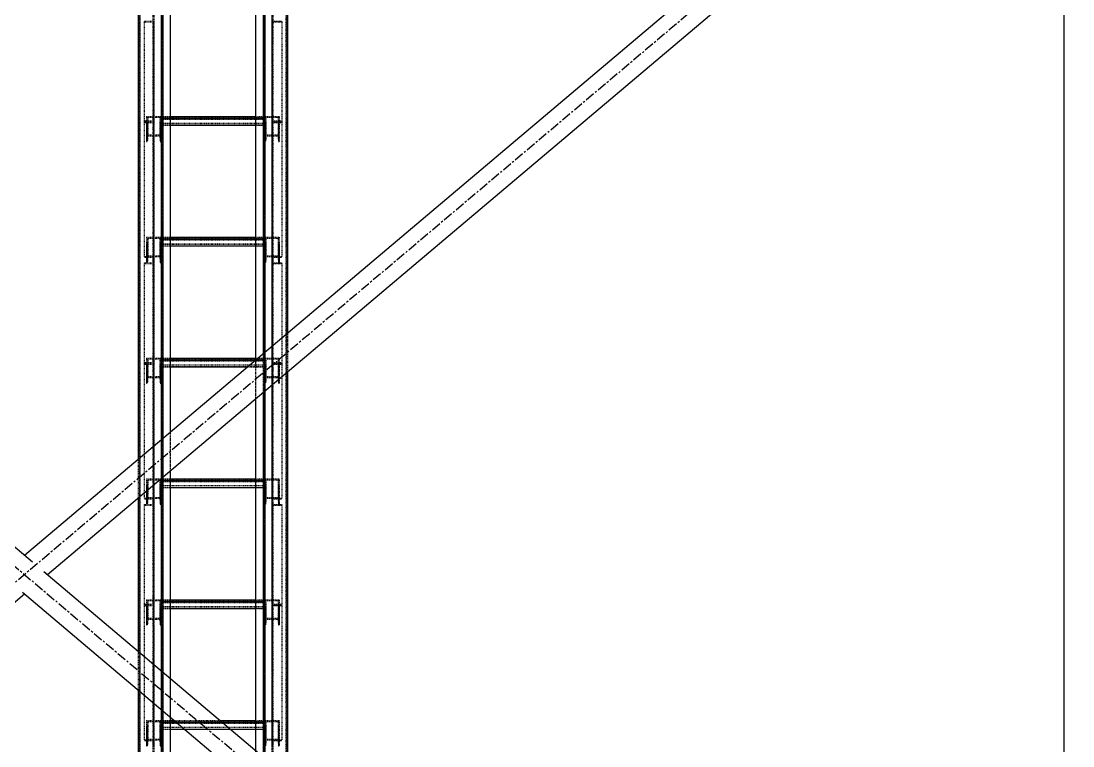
# Model space of a CAD drawing. Header units: millimetres. Extents: x 5143 to 30813, y 232 to 21408.
# Drawn here: x 26035 to 26898, y 4940 to 5534 of the extents above; entities that cross this region are included whole.
import ezdxf

# ---------------------------------------------------------------- set-up
doc = ezdxf.new("R2010")
doc.units = ezdxf.units.MM
doc.header["$LTSCALE"] = 0.25
for name, pattern in [('CENTER', [50.8, 31.75, -6.35, 6.35, -6.35]), ('XKITLINE00', [0]), ('XKITLINE02', [4, 2, -2]), ('XKITLINE03', [6, 3, -1, 1, -1])]:
    doc.linetypes.add(name, pattern=pattern)

msp = doc.modelspace()

# ---------------------------------------------------------------- linework, layer by layer
at = {"color": 3, "linetype": 'XKITLINE02'}
for p, q in [((26150.38, 5900.27), (26150.38, 4257.56)), ((26151.23, 5900.09), (26151.23, 4257.75)), ((26234.53, 5900.09), (26234.53, 4257.75)), ((26235.38, 5900.27), (26235.38, 4257.56)), ((26132.53, 5889.26), (26132.53, 4263.02)), ((26133.06, 5888.53), (26133.07, 4262.57)), ((26150.3, 5888.53), (26150.3, 4262.57)), ((26150.83, 5889.26), (26150.83, 4263.02)), ((26151.68, 5889.26), (26151.68, 4301.37)), ((26234.91, 5889.26), (26234.91, 4263.02)), ((26235.44, 5888.53), (26235.45, 4262.57)), ((26252.68, 5888.53), (26252.68, 4262.57)), ((26253.21, 5889.26), (26253.21, 4263.02)), ((26254.06, 5889.26), (26254.06, 4290.38)), ((26157.88, 5857.04), (26157.88, 4260.27)), ((26227.88, 5840.34), (26227.88, 4260.16)), ((26136.38, 5534.12), (26136.38, 5451.57)), ((26136.38, 5534.12), (26143.58, 5534.12)), ((26136.38, 5533.47), (26144.38, 5533.47)), ((26143.58, 5539.99), (26143.58, 5452.22)), ((26144.38, 5539.99), (26144.38, 5451.57)), ((26241.36, 5539.99), (26241.36, 5533.47)), ((26241.36, 5539.99), (26241.36, 5451.57)), ((26241.36, 5533.47), (26249.36, 5533.47)), ((26242.16, 5539.99), (26242.16, 5452.22)), ((26242.16, 5534.12), (26249.36, 5534.12)), ((26249.36, 5534.12), (26249.36, 5533.47)), ((26249.36, 5534.12), (26249.36, 5451.57)), ((26138.38, 5455.92), (26138.38, 5440.73)), ((26138.38, 5455.92), (26138.38, 5450.47)), ((26138.38, 5455.92), (26150.38, 5455.92)), ((26139.44, 5455.22), (26139.06, 5450.47)), ((26139.44, 5455.22), (26139.44, 5440.03)), ((26139.44, 5455.22), (26149.32, 5455.22)), ((26143.58, 5458.08), (26144.38, 5458.08)), ((26143.58, 5458.08), (26143.58, 5452.22)), ((26144.38, 5458.08), (26144.38, 5451.57)), ((26149.32, 5455.22), (26149.32, 5440.03)), ((26149.32, 5455.22), (26149.7, 5450.47)), ((26150.38, 5455.92), (26157.88, 5455.92)), ((26150.38, 5455.92), (26150.38, 5448.84)), ((26150.38, 5455.92), (26150.38, 5440.73)), ((26150.38, 5455.92), (26150.38, 5450.47)), ((26150.38, 5455.08), (26235.36, 5455.08)), ((26150.38, 5454.29), (26157.88, 5454.29)), ((26227.88, 5455.92), (26235.36, 5455.92)), ((26227.88, 5454.29), (26235.36, 5454.29)), ((26235.36, 5455.92), (26235.36, 5450.47)), ((26235.36, 5455.92), (26247.36, 5455.92)), ((26235.36, 5455.92), (26235.36, 5435.28)), ((26235.36, 5455.92), (26235.36, 5448.84)), ((26236.42, 5455.22), (26236.04, 5450.47)), ((26236.42, 5455.22), (26246.3, 5455.22)), ((26236.42, 5455.22), (26236.42, 5440.03)), ((26241.36, 5458.08), (26242.16, 5458.08)), ((26246.3, 5455.22), (26246.68, 5450.47)), ((26246.3, 5455.22), (26246.3, 5440.03)), ((26247.36, 5455.92), (26247.36, 5450.47)), ((26247.36, 5455.92), (26247.36, 5435.28)), ((26136.38, 5452.22), (26143.58, 5452.22)), ((26136.38, 5452.22), (26136.38, 5451.57)), ((26136.38, 5451.57), (26136.38, 5340.58)), ((26136.38, 5451.57), (26144.38, 5451.57)), ((26136.38, 5451.57), (26144.38, 5451.57)), ((26136.38, 5451.06), (26143.58, 5451.06)), ((26138.38, 5450.47), (26138.38, 5435.28)), ((26138.38, 5450.47), (26139.06, 5450.47)), ((26139.06, 5450.47), (26139.06, 5435.28)), ((26143.58, 5451.06), (26143.58, 5336.07)), ((26143.58, 5446.56), (26144.38, 5446.56)), ((26144.38, 5451.57), (26144.38, 5336.07)), ((26149.7, 5450.47), (26149.7, 5435.28)), ((26149.7, 5450.47), (26150.38, 5450.47)), ((26150.38, 5453.74), (26235.36, 5453.74)), ((26150.38, 5450.47), (26235.36, 5450.47)), ((26150.38, 5450.47), (26150.38, 5435.28)), ((26150.38, 5450.38), (26235.36, 5450.38)), ((26150.38, 5448.93), (26235.36, 5448.93)), ((26150.38, 5448.84), (26157.88, 5448.84)), ((26227.88, 5448.84), (26235.36, 5448.84)), ((26235.36, 5450.47), (26236.04, 5450.47)), ((26236.04, 5450.47), (26236.04, 5435.28)), ((26241.36, 5451.57), (26241.36, 5336.07)), ((26241.36, 5451.57), (26249.36, 5451.57)), ((26241.36, 5451.57), (26249.36, 5451.57)), ((26241.36, 5446.56), (26242.16, 5446.56)), ((26242.16, 5452.22), (26249.36, 5452.22)), ((26242.16, 5451.06), (26242.16, 5446.56)), ((26242.16, 5451.06), (26249.36, 5451.06)), ((26242.16, 5451.06), (26242.16, 5336.07)), ((26246.68, 5450.47), (26247.36, 5450.47)), ((26246.68, 5450.47), (26246.68, 5435.28)), ((26249.36, 5451.57), (26249.36, 5451.06)), ((26249.36, 5451.57), (26249.36, 5340.58)), ((26138.38, 5440.73), (26138.38, 5435.28)), ((26138.38, 5440.73), (26150.38, 5440.73)), ((26139.44, 5440.03), (26139.06, 5435.28)), ((26139.44, 5440.03), (26149.32, 5440.03)), ((26149.32, 5440.03), (26149.7, 5435.28)), ((26150.38, 5440.73), (26150.38, 5435.28)), ((26235.36, 5440.73), (26247.36, 5440.73)), ((26236.42, 5440.03), (26236.04, 5435.28)), ((26236.42, 5440.03), (26246.3, 5440.03)), ((26241.36, 5440.73), (26241.36, 5341.08)), ((26246.3, 5440.03), (26246.68, 5435.28)), ((26138.38, 5435.28), (26139.06, 5435.28)), ((26149.7, 5435.28), (26150.38, 5435.28)), ((26235.36, 5435.28), (26236.04, 5435.28)), ((26246.68, 5435.28), (26247.36, 5435.28)), ((26138.38, 5356.84), (26138.38, 5341.65)), ((26138.38, 5356.84), (26138.38, 5351.39)), ((26138.38, 5356.84), (26150.38, 5356.84)), ((26138.38, 5351.39), (26138.38, 5336.2)), ((26138.38, 5351.39), (26139.06, 5351.39)), ((26139.44, 5356.15), (26139.06, 5351.39)), ((26139.06, 5351.39), (26139.06, 5336.2)), ((26139.44, 5356.15), (26139.44, 5340.96)), ((26139.44, 5356.15), (26149.32, 5356.15)), ((26149.32, 5356.15), (26149.32, 5340.96)), ((26149.32, 5356.15), (26149.7, 5351.39)), ((26149.7, 5351.39), (26149.7, 5336.2)), ((26149.7, 5351.39), (26150.38, 5351.39)), ((26150.38, 5356.84), (26150.38, 5341.65)), ((26150.38, 5356.84), (26150.38, 5351.39)), ((26150.38, 5356.84), (26157.88, 5356.84)), ((26150.38, 5356.84), (26150.38, 5349.76)), ((26150.38, 5356), (26235.36, 5356)), ((26150.38, 5355.21), (26157.88, 5355.21)), ((26150.38, 5354.66), (26235.36, 5354.66)), ((26150.38, 5351.39), (26150.38, 5336.2)), ((26150.38, 5351.39), (26235.36, 5351.39)), ((26150.38, 5351.3), (26235.36, 5351.3)), ((26227.88, 5356.84), (26235.36, 5356.84)), ((26227.88, 5355.21), (26235.36, 5355.21)), ((26235.36, 5356.84), (26235.36, 5351.39)), ((26235.36, 5356.84), (26247.36, 5356.84)), ((26235.36, 5356.84), (26235.36, 5341.65)), ((26235.36, 5356.84), (26235.36, 5349.76)), ((26235.36, 5351.39), (26236.04, 5351.39)), ((26235.36, 5351.39), (26235.36, 5336.2)), ((26236.42, 5356.15), (26236.04, 5351.39)), ((26236.04, 5351.39), (26236.04, 5336.2)), ((26236.42, 5356.15), (26246.3, 5356.15)), ((26236.42, 5356.15), (26236.42, 5340.96)), ((26246.3, 5356.15), (26246.68, 5351.39)), ((26246.3, 5356.15), (26246.3, 5340.96)), ((26246.68, 5351.39), (26247.36, 5351.39)), ((26246.68, 5351.39), (26246.68, 5336.2)), ((26247.36, 5356.84), (26247.36, 5351.39)), ((26247.36, 5356.84), (26247.36, 5341.08)), ((26247.36, 5351.39), (26247.36, 5336.2)), ((26143.58, 5341.83), (26143.58, 5254.07)), ((26143.58, 5341.83), (26144.38, 5341.83)), ((26144.38, 5341.83), (26144.38, 5253.41)), ((26150.38, 5349.86), (26235.36, 5349.86)), ((26150.38, 5349.76), (26157.88, 5349.76)), ((26227.88, 5349.76), (26235.36, 5349.76)), ((26241.36, 5341.83), (26241.36, 5335.32)), ((26241.36, 5341.83), (26242.16, 5341.83)), ((26241.36, 5341.83), (26241.36, 5253.41)), ((26242.16, 5341.83), (26242.16, 5335.97)), ((26242.16, 5341.83), (26242.16, 5254.07)), ((26136.38, 5341.08), (26144.38, 5341.08)), ((26136.38, 5340.58), (26143.58, 5340.58)), ((26136.38, 5335.97), (26136.38, 5253.41)), ((26136.38, 5335.97), (26143.58, 5335.97)), ((26136.38, 5335.32), (26144.38, 5335.32)), ((26138.38, 5341.65), (26138.38, 5336.2)), ((26138.38, 5341.65), (26150.38, 5341.65)), ((26138.38, 5336.2), (26139.06, 5336.2)), ((26139.44, 5340.96), (26139.06, 5336.2)), ((26139.44, 5340.96), (26149.32, 5340.96)), ((26143.58, 5336.07), (26144.38, 5336.07)), ((26149.32, 5340.96), (26149.7, 5336.2)), ((26149.7, 5336.2), (26150.38, 5336.2)), ((26150.38, 5341.65), (26150.38, 5336.2)), ((26235.36, 5341.65), (26235.36, 5336.2)), ((26235.36, 5341.65), (26247.36, 5341.65)), ((26235.36, 5336.2), (26236.04, 5336.2)), ((26236.42, 5340.96), (26236.04, 5336.2)), ((26236.42, 5340.96), (26246.3, 5340.96)), ((26241.36, 5341.08), (26249.36, 5341.08)), ((26241.36, 5336.07), (26242.16, 5336.07)), ((26241.36, 5335.32), (26249.36, 5335.32)), ((26242.16, 5340.58), (26249.36, 5340.58)), ((26242.16, 5335.97), (26249.36, 5335.97)), ((26246.3, 5340.96), (26246.68, 5336.2)), ((26246.68, 5336.2), (26247.36, 5336.2)), ((26247.36, 5341.08), (26247.36, 5336.2)), ((26249.36, 5335.97), (26249.36, 5335.32)), ((26249.36, 5335.97), (26249.36, 5253.41)), ((26254.06, 5278.34), (26254.06, 5246.45)), ((26138.38, 5257.77), (26138.38, 5242.57)), ((26138.38, 5257.77), (26138.38, 5252.32)), ((26138.38, 5257.77), (26150.38, 5257.77)), ((26139.44, 5257.07), (26139.06, 5252.32)), ((26139.44, 5257.07), (26139.44, 5241.88)), ((26139.44, 5257.07), (26149.32, 5257.07)), ((26143.58, 5259.93), (26144.38, 5259.93)), ((26143.58, 5259.93), (26143.58, 5254.07)), ((26144.38, 5259.93), (26144.38, 5253.41)), ((26149.32, 5257.07), (26149.32, 5241.88)), ((26149.32, 5257.07), (26149.7, 5252.32)), ((26150.38, 5257.77), (26157.88, 5257.77)), ((26150.38, 5257.77), (26150.38, 5250.69)), ((26150.38, 5257.77), (26150.38, 5242.57)), ((26150.38, 5257.77), (26150.38, 5252.32)), ((26150.38, 5256.93), (26235.36, 5256.93)), ((26150.38, 5256.14), (26157.88, 5256.14)), ((26150.38, 5255.59), (26235.36, 5255.59)), ((26227.77, 5256.14), (26235.36, 5256.14)), ((26227.88, 5257.77), (26235.36, 5257.77)), ((26227.88, 5256.23), (26227.88, 5224.35)), ((26234.06, 5261.45), (26234.06, 5229.57)), ((26235.36, 5257.77), (26235.36, 5251.01)), ((26235.36, 5257.77), (26247.36, 5257.77)), ((26235.36, 5257.77), (26235.36, 5250.69)), ((26235.36, 5257.23), (26235.36, 5237.12)), ((26236.42, 5257.07), (26236.04, 5252.32)), ((26236.42, 5257.07), (26246.3, 5257.07)), ((26236.42, 5257.07), (26236.42, 5241.88)), ((26241.36, 5259.93), (26242.16, 5259.93)), ((26246.3, 5257.07), (26246.68, 5252.32)), ((26246.3, 5257.07), (26246.3, 5241.88)), ((26247.36, 5257.77), (26247.36, 5241.39)), ((26136.38, 5254.07), (26143.58, 5254.07)), ((26136.38, 5254.07), (26136.38, 5253.41)), ((26136.38, 5253.41), (26136.38, 5142.43)), ((26136.38, 5253.41), (26144.38, 5253.41)), ((26136.38, 5253.41), (26144.38, 5253.41)), ((26136.38, 5252.91), (26143.58, 5252.91)), ((26138.38, 5252.32), (26138.38, 5237.12)), ((26138.38, 5252.32), (26139.06, 5252.32)), ((26139.06, 5252.32), (26139.06, 5237.12)), ((26143.58, 5252.91), (26143.58, 5137.92)), ((26143.58, 5248.41), (26144.38, 5248.41)), ((26144.38, 5253.41), (26144.38, 5137.92)), ((26149.7, 5252.32), (26149.7, 5237.12)), ((26149.7, 5252.32), (26150.38, 5252.32)), ((26150.38, 5252.32), (26235.36, 5252.32)), ((26150.38, 5252.32), (26150.38, 5237.12)), ((26150.38, 5252.22), (26235.36, 5252.22)), ((26150.38, 5250.78), (26235.36, 5250.78)), ((26150.38, 5250.69), (26157.88, 5250.69)), ((26221.31, 5250.69), (26235.36, 5250.69)), ((26235.36, 5252.32), (26236.04, 5252.32)), ((26236.04, 5252.32), (26236.04, 5237.12)), ((26241.36, 5253.41), (26241.36, 5245.55)), ((26241.36, 5253.41), (26249.36, 5253.41)), ((26241.36, 5253.41), (26249.36, 5253.41)), ((26241.36, 5252.55), (26241.36, 5137.92)), ((26241.36, 5248.41), (26242.16, 5248.41)), ((26242.16, 5254.07), (26249.36, 5254.07)), ((26242.16, 5252.91), (26242.16, 5246.23)), ((26242.16, 5252.91), (26249.36, 5252.91)), ((26242.16, 5249.66), (26242.16, 5137.92)), ((26246.68, 5252.32), (26247.36, 5252.32)), ((26246.68, 5252.32), (26246.68, 5237.12)), ((26247.36, 5250.61), (26247.36, 5237.12)), ((26249.36, 5253.41), (26249.36, 5252.3)), ((26249.36, 5252.3), (26249.36, 5142.43)), ((26138.38, 5242.57), (26138.38, 5237.12)), ((26138.38, 5242.57), (26150.38, 5242.57)), ((26139.44, 5241.88), (26139.06, 5237.12)), ((26139.44, 5241.88), (26149.32, 5241.88)), ((26149.32, 5241.88), (26149.7, 5237.12)), ((26150.38, 5242.57), (26150.38, 5237.12)), ((26235.36, 5242.57), (26247.36, 5242.57)), ((26236.42, 5241.88), (26236.04, 5237.12)), ((26236.42, 5241.88), (26246.3, 5241.88)), ((26246.3, 5241.88), (26246.68, 5237.12)), ((26138.38, 5237.12), (26139.06, 5237.12)), ((26149.7, 5237.12), (26150.38, 5237.12)), ((26235.36, 5237.12), (26236.04, 5237.12)), ((26246.68, 5237.12), (26247.36, 5237.12)), ((26157.88, 5197.14), (26157.88, 5165.26)), ((26151.68, 5191.91), (26151.68, 5160.02)), ((26131.68, 5175.02), (26131.68, 5143.14)), ((26138.38, 5158.69), (26138.38, 5143.5)), ((26138.38, 5158.69), (26150.38, 5158.69)), ((26138.38, 5158.61), (26138.38, 5153.24)), ((26138.38, 5153.24), (26138.38, 5138.05)), ((26138.38, 5153.24), (26139.06, 5153.24)), ((26139.44, 5158), (26139.06, 5153.24)), ((26139.06, 5153.24), (26139.06, 5138.05)), ((26139.44, 5158), (26139.44, 5142.8)), ((26139.44, 5158), (26149.32, 5158)), ((26149.32, 5158), (26149.32, 5142.8)), ((26149.32, 5158), (26149.7, 5153.24)), ((26149.7, 5153.24), (26149.7, 5138.05)), ((26149.7, 5153.24), (26150.38, 5153.24)), ((26150.38, 5158.69), (26157.88, 5158.69)), ((26150.38, 5158.69), (26150.38, 5151.61)), ((26150.38, 5158.69), (26150.38, 5143.5)), ((26150.38, 5158.69), (26150.38, 5153.24)), ((26150.38, 5157.85), (26235.36, 5157.85)), ((26150.38, 5157.06), (26157.88, 5157.06)), ((26150.38, 5156.51), (26235.36, 5156.51)), ((26150.38, 5153.24), (26235.36, 5153.24)), ((26150.38, 5153.24), (26150.38, 5138.05)), ((26150.38, 5153.15), (26235.36, 5153.15)), ((26227.88, 5158.69), (26235.36, 5158.69)), ((26227.88, 5157.06), (26235.36, 5157.06)), ((26235.36, 5158.69), (26235.36, 5153.24)), ((26235.36, 5158.69), (26247.36, 5158.69)), ((26235.36, 5158.69), (26235.36, 5138.05)), ((26235.36, 5158.69), (26235.36, 5151.61)), ((26235.36, 5153.24), (26236.04, 5153.24)), ((26236.42, 5158), (26236.04, 5153.24)), ((26236.04, 5153.24), (26236.04, 5138.05)), ((26236.42, 5158), (26246.3, 5158)), ((26236.42, 5158), (26236.42, 5142.8)), ((26246.3, 5158), (26246.68, 5153.24)), ((26246.3, 5158), (26246.3, 5142.8)), ((26246.68, 5153.24), (26247.36, 5153.24)), ((26246.68, 5153.24), (26246.68, 5138.05)), ((26247.36, 5158.69), (26247.36, 5153.24)), ((26247.36, 5158.69), (26247.36, 5138.05)), ((26138.38, 5143.5), (26138.38, 5138.05)), ((26138.38, 5143.5), (26150.38, 5143.5)), ((26143.58, 5143.68), (26143.58, 5055.91)), ((26143.58, 5143.68), (26144.38, 5143.68)), ((26144.38, 5143.68), (26144.38, 5055.26)), ((26150.38, 5151.71), (26235.36, 5151.71)), ((26150.38, 5151.61), (26157.88, 5151.61)), ((26150.38, 5143.5), (26150.38, 5138.05)), ((26227.88, 5151.61), (26235.36, 5151.61)), ((26235.36, 5143.5), (26247.36, 5143.5)), ((26241.36, 5143.68), (26241.36, 5137.17)), ((26241.36, 5143.68), (26242.16, 5143.68)), ((26241.36, 5143.68), (26241.36, 5055.26)), ((26242.16, 5143.68), (26242.16, 5137.82)), ((26242.16, 5143.68), (26242.16, 5055.91)), ((26136.38, 5142.93), (26144.38, 5142.93)), ((26136.38, 5142.43), (26143.58, 5142.43)), ((26136.38, 5137.82), (26136.38, 5055.26)), ((26136.38, 5137.82), (26143.58, 5137.82)), ((26136.38, 5137.17), (26144.38, 5137.17)), ((26138.38, 5138.05), (26139.06, 5138.05)), ((26139.44, 5142.8), (26139.06, 5138.05)), ((26139.44, 5142.8), (26149.32, 5142.8)), ((26143.58, 5137.92), (26144.38, 5137.92)), ((26149.32, 5142.8), (26149.7, 5138.05)), ((26149.7, 5138.05), (26150.38, 5138.05)), ((26235.36, 5138.05), (26236.04, 5138.05)), ((26236.42, 5142.8), (26236.04, 5138.05)), ((26236.42, 5142.8), (26246.3, 5142.8)), ((26241.36, 5142.93), (26249.36, 5142.93)), ((26241.36, 5137.92), (26242.16, 5137.92)), ((26241.36, 5137.17), (26249.36, 5137.17)), ((26242.16, 5142.43), (26249.36, 5142.43)), ((26242.16, 5137.82), (26249.36, 5137.82)), ((26246.3, 5142.8), (26246.68, 5138.05)), ((26246.68, 5138.05), (26247.36, 5138.05)), ((26249.36, 5137.82), (26249.36, 5137.17)), ((26249.36, 5137.82), (26249.36, 5055.26)), ((26138.38, 5059.61), (26138.38, 5044.42)), ((26138.38, 5059.61), (26138.38, 5054.17)), ((26138.38, 5059.61), (26150.38, 5059.61)), ((26139.44, 5058.92), (26139.06, 5054.17)), ((26139.44, 5058.92), (26139.44, 5043.73)), ((26139.44, 5058.92), (26149.32, 5058.92)), ((26143.58, 5061.78), (26144.38, 5061.78)), ((26143.58, 5061.78), (26143.58, 5055.91)), ((26144.38, 5061.78), (26144.38, 5055.26)), ((26149.32, 5058.92), (26149.32, 5043.73)), ((26149.32, 5058.92), (26149.7, 5054.17)), ((26150.38, 5059.61), (26157.88, 5059.61)), ((26150.38, 5059.61), (26150.38, 5052.54)), ((26150.38, 5059.61), (26150.38, 5044.42)), ((26150.38, 5059.61), (26150.38, 5054.17)), ((26150.38, 5058.78), (26235.36, 5058.78)), ((26150.38, 5057.99), (26157.88, 5057.99)), ((26150.38, 5057.44), (26235.36, 5057.44)), ((26227.88, 5059.61), (26235.36, 5059.61)), ((26227.88, 5057.99), (26235.36, 5057.99)), ((26235.36, 5059.61), (26235.36, 5054.17)), ((26235.36, 5059.61), (26247.36, 5059.61)), ((26235.36, 5059.61), (26235.36, 5044.42)), ((26235.36, 5059.61), (26235.36, 5052.54)), ((26236.42, 5058.92), (26236.04, 5054.17)), ((26236.42, 5058.92), (26246.3, 5058.92)), ((26236.42, 5058.92), (26236.42, 5043.73)), ((26241.36, 5061.78), (26242.16, 5061.78)), ((26246.3, 5058.92), (26246.68, 5054.17)), ((26246.3, 5058.92), (26246.3, 5043.73)), ((26247.36, 5059.61), (26247.36, 5054.17)), ((26247.36, 5059.61), (26247.36, 5044.42)), ((26136.38, 5055.91), (26143.58, 5055.91)), ((26136.38, 5055.91), (26136.38, 5055.26)), ((26136.38, 5055.26), (26144.38, 5055.26)), ((26136.38, 5055.26), (26136.38, 4944.27)), ((26136.38, 5055.26), (26144.38, 5055.26)), ((26136.38, 5054.76), (26143.58, 5054.76)), ((26138.38, 5054.17), (26138.38, 5038.97)), ((26138.38, 5054.17), (26139.06, 5054.17)), ((26139.06, 5054.17), (26139.06, 5038.97)), ((26143.58, 5054.76), (26143.58, 4939.77)), ((26143.58, 5050.26), (26144.38, 5050.26)), ((26144.38, 5055.26), (26144.38, 4939.77)), ((26149.7, 5054.17), (26149.7, 5038.97)), ((26149.7, 5054.17), (26150.38, 5054.17)), ((26150.38, 5054.17), (26235.36, 5054.17)), ((26150.38, 5054.17), (26150.38, 5038.97)), ((26150.38, 5054.07), (26235.36, 5054.07)), ((26150.38, 5052.63), (26235.36, 5052.63)), ((26150.38, 5052.54), (26157.88, 5052.54)), ((26227.88, 5052.54), (26235.36, 5052.54)), ((26235.36, 5054.17), (26236.04, 5054.17)), ((26235.36, 5054.17), (26235.36, 5038.97)), ((26236.04, 5054.17), (26236.04, 5038.97)), ((26241.36, 5055.26), (26249.36, 5055.26)), ((26241.36, 5055.26), (26241.36, 4939.77)), ((26241.36, 5055.26), (26249.36, 5055.26)), ((26241.36, 5050.26), (26242.16, 5050.26)), ((26242.16, 5055.91), (26249.36, 5055.91)), ((26242.16, 5054.76), (26242.16, 5050.26)), ((26242.16, 5054.76), (26249.36, 5054.76)), ((26242.16, 5054.76), (26242.16, 4939.77)), ((26246.68, 5054.17), (26247.36, 5054.17)), ((26246.68, 5054.17), (26246.68, 5038.97)), ((26247.36, 5054.17), (26247.36, 5038.97)), ((26249.36, 5055.26), (26249.36, 5054.76)), ((26249.36, 5055.26), (26249.36, 4944.27)), ((26138.38, 5044.42), (26138.38, 5038.97)), ((26138.38, 5044.42), (26150.38, 5044.42)), ((26139.44, 5043.73), (26139.06, 5038.97)), ((26139.44, 5043.73), (26149.32, 5043.73)), ((26149.32, 5043.73), (26149.7, 5038.97)), ((26150.38, 5044.42), (26150.38, 5038.97)), ((26235.36, 5044.42), (26235.36, 5038.97)), ((26235.36, 5044.42), (26247.36, 5044.42)), ((26236.42, 5043.73), (26236.04, 5038.97)), ((26236.42, 5043.73), (26246.3, 5043.73)), ((26241.36, 5044.42), (26241.36, 4944.77)), ((26246.3, 5043.73), (26246.68, 5038.97)), ((26247.36, 5044.42), (26247.36, 5038.97)), ((26138.38, 5038.97), (26139.06, 5038.97)), ((26149.7, 5038.97), (26150.38, 5038.97)), ((26235.36, 5038.97), (26236.04, 5038.97)), ((26246.68, 5038.97), (26247.36, 5038.97)), ((26131.68, 5017.41), (26131.68, 4985.53)), ((26151.68, 5000.52), (26151.68, 4968.64)), ((26157.88, 4995.29), (26157.88, 4963.41)), ((26138.38, 4960.54), (26138.38, 4945.35)), ((26138.38, 4960.54), (26138.38, 4955.09)), ((26138.38, 4960.54), (26150.38, 4960.54)), ((26138.38, 4955.09), (26138.38, 4939.9)), ((26138.38, 4955.09), (26139.06, 4955.09)), ((26139.44, 4959.84), (26139.06, 4955.09)), ((26139.06, 4955.09), (26139.06, 4939.9)), ((26139.44, 4959.84), (26139.44, 4944.65)), ((26139.44, 4959.84), (26149.32, 4959.84)), ((26149.32, 4959.84), (26149.32, 4944.65)), ((26149.32, 4959.84), (26149.7, 4955.09)), ((26149.7, 4955.09), (26149.7, 4939.9)), ((26149.7, 4955.09), (26150.38, 4955.09)), ((26150.38, 4960.54), (26157.88, 4960.54)), ((26150.38, 4960.54), (26150.38, 4953.46)), ((26150.38, 4960.54), (26150.38, 4945.35)), ((26150.38, 4960.54), (26150.38, 4955.09)), ((26150.38, 4959.7), (26235.36, 4959.7)), ((26150.38, 4958.91), (26157.88, 4958.91)), ((26150.38, 4958.36), (26235.36, 4958.36)), ((26150.38, 4955.09), (26235.36, 4955.09)), ((26150.38, 4955.09), (26150.38, 4939.9)), ((26150.38, 4955), (26235.36, 4955)), ((26150.38, 4953.55), (26235.36, 4953.55)), ((26150.38, 4953.46), (26157.88, 4953.46)), ((26161.28, 4960.54), (26199.05, 4960.54)), ((26163.21, 4958.91), (26200.98, 4958.91)), ((26169.66, 4953.46), (26207.43, 4953.46)), ((26227.88, 4960.54), (26235.36, 4960.54)), ((26227.88, 4958.91), (26235.36, 4958.91)), ((26227.88, 4953.46), (26235.36, 4953.46)), ((26235.36, 4960.54), (26235.36, 4955.09)), ((26235.36, 4960.54), (26247.36, 4960.54)), ((26235.36, 4960.54), (26235.36, 4939.9)), ((26235.36, 4960.54), (26235.36, 4953.46)), ((26235.36, 4955.09), (26236.04, 4955.09)), ((26236.42, 4959.84), (26236.04, 4955.09)), ((26236.04, 4955.09), (26236.04, 4939.9)), ((26236.42, 4959.84), (26246.3, 4959.84)), ((26236.42, 4959.84), (26236.42, 4944.65)), ((26246.3, 4959.84), (26246.68, 4955.09)), ((26246.3, 4959.84), (26246.3, 4944.65)), ((26246.68, 4955.09), (26247.36, 4955.09)), ((26246.68, 4955.09), (26246.68, 4939.9)), ((26247.36, 4960.54), (26247.36, 4955.09)), ((26247.36, 4960.54), (26247.36, 4939.9)), ((26138.38, 4945.35), (26138.38, 4939.9)), ((26138.38, 4945.35), (26150.38, 4945.35)), ((26143.58, 4945.53), (26143.58, 4857.76)), ((26143.58, 4945.53), (26144.38, 4945.53)), ((26144.38, 4945.53), (26144.38, 4857.11)), ((26150.38, 4945.35), (26150.38, 4939.9)), ((26235.36, 4945.35), (26247.36, 4945.35)), ((26241.36, 4945.53), (26241.36, 4939.02)), ((26241.36, 4945.53), (26242.16, 4945.53)), ((26241.36, 4945.53), (26241.36, 4857.11)), ((26242.16, 4945.53), (26242.16, 4939.67)), ((26242.16, 4945.53), (26242.16, 4857.76)), ((26136.38, 4944.77), (26144.38, 4944.77)), ((26136.38, 4944.27), (26143.58, 4944.27)), ((26138.38, 4939.9), (26139.06, 4939.9)), ((26139.44, 4944.65), (26139.06, 4939.9)), ((26139.44, 4944.65), (26149.32, 4944.65)), ((26143.58, 4939.77), (26144.38, 4939.77)), ((26149.32, 4944.65), (26149.7, 4939.9)), ((26149.7, 4939.9), (26150.38, 4939.9)), ((26235.36, 4939.9), (26236.04, 4939.9)), ((26236.42, 4944.65), (26236.04, 4939.9)), ((26236.42, 4944.65), (26246.3, 4944.65)), ((26241.36, 4944.77), (26249.36, 4944.77)), ((26241.36, 4939.77), (26242.16, 4939.77)), ((26242.16, 4944.27), (26249.36, 4944.27)), ((26246.3, 4944.65), (26246.68, 4939.9)), ((26246.68, 4939.9), (26247.36, 4939.9))]:
    msp.add_line(p, q, dxfattribs=at)
at = {"color": 1, "linetype": 'XKITLINE03'}
for p, q in [((26150.38, 5900.27), (26150.38, 4260.27)), ((26235.38, 4260.27), (26235.38, 5900.27)), ((26241.36, 4249.09), (26241.36, 5892.62)), ((26144.38, 5451.57), (26144.38, 5533.47)), ((26241.36, 5533.47), (26241.36, 5451.57)), ((26150.38, 5440.73), (26150.38, 5455.92)), ((26235.36, 5454.29), (26150.38, 5454.29)), ((26235.36, 5455.92), (26235.36, 5440.73)), ((26144.38, 5341.08), (26144.38, 5451.57)), ((26241.36, 5451.57), (26241.36, 5341.08)), ((26150.38, 5341.65), (26150.38, 5356.84)), ((26235.36, 5355.21), (26150.38, 5355.21)), ((26235.36, 5356.84), (26235.36, 5341.65)), ((26144.38, 5253.41), (26144.38, 5335.32)), ((26241.36, 5335.32), (26241.36, 5253.41)), ((26150.38, 5242.57), (26150.38, 5257.77)), ((26235.36, 5256.14), (26150.38, 5256.14)), ((26235.36, 5257.77), (26235.36, 5242.57)), ((26144.38, 5142.93), (26144.38, 5253.41)), ((26241.36, 5253.41), (26241.36, 5142.93)), ((26150.38, 5143.5), (26150.38, 5158.69)), ((26235.36, 5157.06), (26150.38, 5157.06)), ((26235.36, 5158.69), (26235.36, 5143.5)), ((26144.38, 5055.26), (26144.38, 5137.17)), ((26241.36, 5137.17), (26241.36, 5055.26)), ((26150.38, 5044.42), (26150.38, 5059.61)), ((26235.36, 5057.99), (26150.38, 5057.99)), ((26235.36, 5059.61), (26235.36, 5044.42)), ((26144.38, 4944.77), (26144.38, 5055.26)), ((26241.36, 5055.26), (26241.36, 4944.77)), ((26150.38, 4945.35), (26150.38, 4960.54)), ((26235.36, 4958.91), (26150.38, 4958.91)), ((26235.36, 4960.54), (26235.36, 4945.35))]:
    msp.add_line(p, q, dxfattribs=at)
at = {"color": 8, "linetype": 'CENTER'}
for p, q in [((26903.05, 5810.27), (25173.61, 4350.27)), ((25173.61, 5810.27), (26903.05, 4350.27))]:
    msp.add_line(p, q, dxfattribs=at)
at = {"color": 8, "linetype": 'XKITLINE00'}
for p, q in [((25216.54, 5789.97), (26044.8, 5090.76)), ((26038.33, 5096.22), (26860.12, 5789.97)), ((26057.22, 5080.27), (26892, 5785)), ((26890.87, 5784.05), (26890.87, 4376.5)), ((26054.17, 5082.85), (26891.29, 4376.14)), ((26036.57, 5065.82), (26860.23, 4370.49)), ((25215.69, 4369.86), (26038.33, 5064.33))]:
    msp.add_line(p, q, dxfattribs=at)
at = {"color": 7, "linetype": 'XKITLINE00'}
for p, q in [((26131.68, 5789.97), (26131.68, 5175.02)), ((26151.68, 5789.97), (26151.68, 5191.91)), ((26157.88, 5789.97), (26157.88, 5197.14)), ((26227.88, 5789.97), (26227.88, 5256.23)), ((26234.06, 5789.97), (26234.06, 5261.45)), ((26254.06, 5789.97), (26254.06, 5278.34)), ((26157.88, 5455.92), (26227.88, 5455.92)), ((26157.88, 5454.29), (26227.88, 5454.29)), ((26157.88, 5448.84), (26227.88, 5448.84)), ((26157.88, 5356.84), (26227.88, 5356.84)), ((26157.88, 5355.21), (26227.88, 5355.21)), ((26157.88, 5349.76), (26227.88, 5349.76)), ((26157.88, 5257.77), (26227.88, 5257.77)), ((26157.88, 5256.14), (26227.77, 5256.14)), ((26157.88, 5250.69), (26221.31, 5250.69)), ((26254.06, 5246.45), (26254.06, 4914.1)), ((26227.88, 5224.35), (26227.88, 4936.2)), ((26234.06, 5229.57), (26234.06, 4930.98)), ((26157.88, 5165.26), (26157.88, 4995.29)), ((26151.68, 5160.02), (26151.68, 5000.52)), ((26157.88, 5158.69), (26227.88, 5158.69)), ((26157.88, 5157.06), (26227.88, 5157.06)), ((26157.88, 5151.61), (26227.88, 5151.61)), ((26131.68, 5143.14), (26131.68, 5017.41)), ((26157.88, 5059.61), (26227.88, 5059.61)), ((26157.88, 5057.99), (26227.88, 5057.99)), ((26157.88, 5052.54), (26227.88, 5052.54)), ((26131.68, 4985.53), (26131.68, 4370.57)), ((26151.68, 4968.64), (26151.68, 4370.57)), ((26157.88, 4963.41), (26157.88, 4370.57)), ((26157.88, 4960.54), (26161.28, 4960.54)), ((26157.88, 4958.91), (26163.21, 4958.91)), ((26157.88, 4953.46), (26169.66, 4953.46)), ((26199.05, 4960.54), (26227.88, 4960.54)), ((26200.98, 4958.91), (26227.88, 4958.91)), ((26207.43, 4953.46), (26227.88, 4953.46))]:
    msp.add_line(p, q, dxfattribs=at)
at = {"color": 1, "linetype": 'XKITLINE00'}
for centre in [(26144.38, 5533.47), (26241.36, 5533.47), (26150.38, 5455.92), (26150.38, 5454.29), (26235.36, 5455.92), (26235.36, 5454.29), (26144.38, 5451.57), (26144.38, 5451.57), (26241.36, 5451.57), (26241.36, 5451.57), (26150.38, 5440.73), (26235.36, 5440.73), (26150.38, 5356.84), (26150.38, 5355.21), (26235.36, 5356.84), (26235.36, 5355.21), (26144.38, 5341.08), (26144.38, 5335.32), (26150.38, 5341.65), (26235.36, 5341.65), (26241.36, 5341.08), (26241.36, 5335.32), (26150.38, 5257.77), (26150.38, 5256.14), (26235.36, 5257.77), (26235.36, 5256.14), (26144.38, 5253.41), (26144.38, 5253.41), (26241.36, 5253.41), (26241.36, 5253.41), (26150.38, 5242.57), (26235.36, 5242.57), (26150.38, 5158.69), (26150.38, 5157.06), (26235.36, 5158.69), (26235.36, 5157.06), (26150.38, 5143.5), (26235.36, 5143.5), (26144.38, 5142.93), (26144.38, 5137.17), (26241.36, 5142.93), (26241.36, 5137.17), (26150.38, 5059.61), (26150.38, 5057.99), (26235.36, 5059.61), (26235.36, 5057.99), (26144.38, 5055.26), (26144.38, 5055.26), (26241.36, 5055.26), (26241.36, 5055.26), (26150.38, 5044.42), (26235.36, 5044.42), (26150.38, 4960.54), (26150.38, 4958.91), (26235.36, 4960.54), (26235.36, 4958.91), (26144.38, 4944.77), (26150.38, 4945.35), (26235.36, 4945.35), (26241.36, 4944.77)]:
    msp.add_circle(centre, 0.05, dxfattribs=at)

doc.saveas('drawing.dxf')
